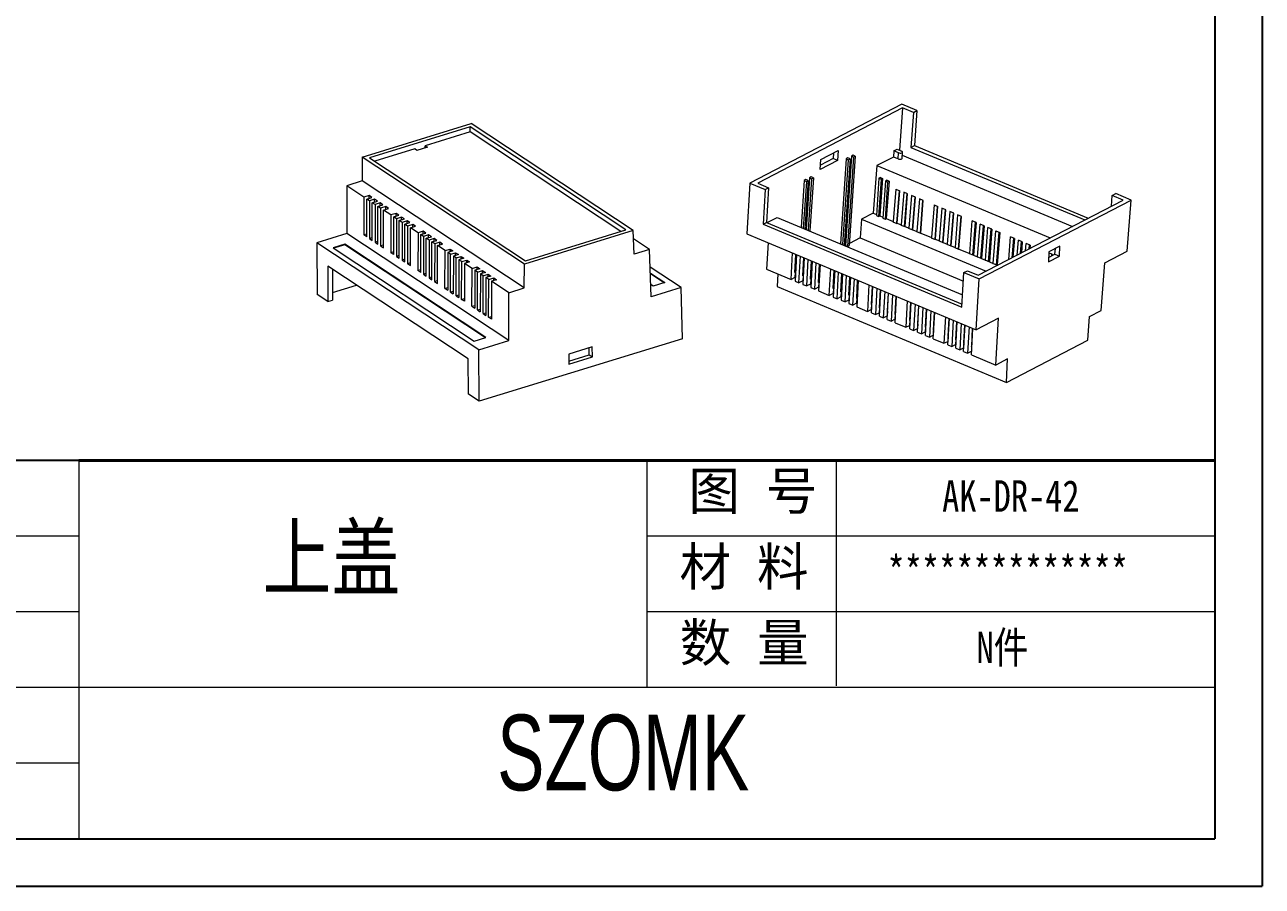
# Model space of a CAD drawing. Header units: inches. Extents: x 2723 to 3980, y 1126 to 1484.
# Drawn here: x 3004.3 to 3225.2, y 1128.8 to 1282.7 of the extents above; entities that cross this region are included whole.
import ezdxf

# ---------------------------------------------------------------- set-up
doc = ezdxf.new("R2010")
doc.units = ezdxf.units.IN
doc.header["$LTSCALE"] = 15
doc.layers.add('文字', color=81, linetype='Continuous')
doc.layers.add('粗实线', color=7, linetype='Continuous', lineweight=30)
doc.layers.add('细实线', color=3, linetype='Continuous', lineweight=9)
doc.styles.get("Standard").update_dxf_attribs({"font": 'txt', "bigfont": 'gbcbig.shx'})
doc.styles.add('宋体', font='', dxfattribs={"width": 0.8, "height": 3.5})
doc.styles.add('长仿宋', font='', dxfattribs={"width": 0.7, "height": 4})
doc.styles.get('宋体').set_extended_font_data('SimSun')
doc.styles.get('长仿宋').set_extended_font_data('SimSun')

msp = doc.modelspace()

# ---------------------------------------------------------------- linework, layer by layer
for p, q in [((3225.226, 1483.739), (3225.226, 1128.767)), ((3216.775, 1475.288), (3216.775, 1137.219)), ((3013.933, 1204.833), (2912.513, 1204.833)), ((2736.185, 1137.219), (3216.775, 1137.219)), ((2723.194, 1128.767), (3225.226, 1128.767))]:
    msp.add_line(p, q)
at = {"color": 7, "linetype": 'Continuous', "lineweight": 15}
for p, q in [((3160.86, 1268.465), (3133.753, 1254.377)), ((3163.59, 1267.324), (3160.86, 1268.465)), ((3161.017, 1267.815), (3135.156, 1254.375)), ((3161.017, 1267.815), (3160.464, 1260.252)), ((3162.967, 1267), (3161.017, 1267.815)), ((3162.967, 1267), (3162.511, 1260.761)), ((3162.967, 1267), (3163.59, 1267.324)), ((3163.59, 1267.324), (3163.134, 1261.085)), ((3064.568, 1259.033), (3084.01, 1265.005)), ((3083.81, 1264.41), (3065.87, 1258.9)), ((3111.632, 1246.029), (3083.81, 1264.41)), ((3083.824, 1263.515), (3083.81, 1264.41)), ((3112.934, 1245.896), (3084.01, 1265.005)), ((3083.824, 1263.515), (3075.793, 1261.048)), ((3110.717, 1245.748), (3083.824, 1263.515)), ((3073.916, 1260.471), (3066.8, 1258.285)), ((3074.329, 1260.198), (3073.916, 1260.471)), ((3076.207, 1260.775), (3074.329, 1260.198)), ((3075.793, 1261.048), (3076.207, 1260.775)), ((3075.8, 1260.65), (3075.793, 1261.048)), ((3146.417, 1258.598), (3149.532, 1260.217)), ((3148.702, 1259.786), (3148.634, 1258.767)), ((3149.532, 1260.217), (3149.414, 1258.441)), ((3152.183, 1259.365), (3151.871, 1259.204)), ((3152.573, 1259.202), (3152.183, 1259.365)), ((3159.46, 1260.146), (3159.386, 1259.036)), ((3159.46, 1260.146), (3160.021, 1260.438)), ((3160.279, 1259.804), (3159.46, 1260.146)), ((3160.021, 1260.438), (3160.84, 1260.096)), ((3160.205, 1258.694), (3160.279, 1259.804)), ((3160.935, 1258.81), (3161.008, 1259.92)), ((3160.97, 1259.338), (3191.34, 1246.643)), ((3162.511, 1260.761), (3163.134, 1261.085)), ((3162.511, 1260.761), (3193.544, 1247.788)), ((3163.134, 1261.085), (3194.167, 1248.112)), ((3064.568, 1259.033), (3064.555, 1254.754)), ((3093.493, 1239.924), (3064.568, 1259.033)), ((3065.87, 1258.9), (3093.693, 1240.519)), ((3146.298, 1256.822), (3146.417, 1258.598)), ((3149.414, 1258.441), (3146.298, 1256.822)), ((3148.634, 1258.767), (3146.349, 1257.579)), ((3149.414, 1258.441), (3148.634, 1258.767)), ((3150.937, 1258.718), (3149.928, 1243.544)), ((3151.327, 1258.555), (3150.318, 1243.381)), ((3151.638, 1258.717), (3150.611, 1243.259)), ((3151.871, 1259.204), (3150.809, 1243.217)), ((3151.248, 1258.88), (3150.937, 1258.718)), ((3150.937, 1258.718), (3151.327, 1258.555)), ((3152.261, 1259.041), (3151.199, 1243.054)), ((3151.638, 1258.717), (3151.248, 1258.88)), ((3151.327, 1258.555), (3151.638, 1258.717)), ((3152.573, 1259.202), (3151.51, 1243.216)), ((3151.871, 1259.204), (3152.261, 1259.041)), ((3152.261, 1259.041), (3152.573, 1259.202)), ((3156.432, 1257.501), (3155.762, 1249.006)), ((3159.386, 1259.036), (3156.432, 1257.501)), ((3156.432, 1257.501), (3187.357, 1244.573)), ((3160.205, 1258.694), (3159.386, 1259.036)), ((3143.77, 1254.993), (3143.459, 1254.832)), ((3144.16, 1254.83), (3143.77, 1254.993)), ((3144.394, 1255.317), (3143.782, 1246.113)), ((3144.784, 1255.154), (3144.172, 1245.95)), ((3144.705, 1255.479), (3144.394, 1255.317)), ((3144.394, 1255.317), (3144.784, 1255.154)), ((3145.095, 1255.316), (3144.464, 1245.828)), ((3145.095, 1255.316), (3144.705, 1255.479)), ((3144.784, 1255.154), (3145.095, 1255.316)), ((3156.782, 1255.236), (3156.339, 1248.575)), ((3157.172, 1255.073), (3156.729, 1248.412)), ((3157.071, 1255.386), (3156.782, 1255.236)), ((3156.782, 1255.236), (3157.172, 1255.073)), ((3157.461, 1255.223), (3156.932, 1248.517)), ((3157.071, 1255.386), (3157.461, 1255.223)), ((3157.172, 1255.073), (3157.461, 1255.223)), ((3158.24, 1254.897), (3157.952, 1254.747)), ((3158.24, 1254.897), (3158.63, 1254.734)), ((3061.781, 1253.902), (3061.776, 1245.35)), ((3064.555, 1254.754), (3061.781, 1253.902)), ((3064.866, 1251.863), (3061.781, 1253.902)), ((3093.48, 1235.645), (3064.555, 1254.754)), ((3133.753, 1254.377), (3133.21, 1245.306)), ((3133.753, 1254.377), (3136.483, 1253.236)), ((3135.156, 1254.375), (3137.106, 1253.56)), ((3136.483, 1253.236), (3136.112, 1247.041)), ((3136.483, 1253.236), (3137.106, 1253.56)), ((3137.106, 1253.56), (3136.735, 1247.365)), ((3143.459, 1254.832), (3142.904, 1246.48)), ((3143.849, 1254.668), (3143.294, 1246.317)), ((3143.459, 1254.832), (3143.849, 1254.668)), ((3144.16, 1254.83), (3143.586, 1246.195)), ((3143.849, 1254.668), (3144.16, 1254.83)), ((3157.952, 1254.747), (3157.509, 1248.086)), ((3158.342, 1254.584), (3157.899, 1247.923)), ((3157.952, 1254.747), (3158.342, 1254.584)), ((3158.63, 1254.734), (3158.102, 1248.028)), ((3158.342, 1254.584), (3158.63, 1254.734)), ((3159.808, 1253.319), (3159.349, 1247.507)), ((3159.808, 1253.319), (3160.51, 1253.025)), ((3160.386, 1253.077), (3159.924, 1247.212)), ((3160.051, 1247.213), (3160.51, 1253.025)), ((3161.211, 1252.732), (3160.753, 1246.92)), ((3161.913, 1252.438), (3161.211, 1252.732)), ((3064.866, 1251.863), (3064.863, 1245.112)), ((3065.763, 1252.139), (3064.866, 1251.863)), ((3065.358, 1244.785), (3065.362, 1251.536)), ((3065.362, 1251.536), (3066.259, 1251.811)), ((3065.858, 1251.208), (3065.362, 1251.536)), ((3066.259, 1251.811), (3065.763, 1252.139)), ((3065.771, 1251.662), (3065.763, 1252.139)), ((3065.858, 1251.208), (3065.854, 1244.457)), ((3066.755, 1251.484), (3065.858, 1251.208)), ((3066.35, 1244.129), (3066.354, 1250.881)), ((3066.354, 1250.881), (3067.251, 1251.156)), ((3066.849, 1250.553), (3066.354, 1250.881)), ((3067.251, 1251.156), (3066.755, 1251.484)), ((3066.763, 1251.006), (3066.755, 1251.484)), ((3066.849, 1250.553), (3066.846, 1243.802)), ((3067.746, 1250.829), (3066.849, 1250.553)), ((3067.345, 1250.226), (3068.242, 1250.501)), ((3068.242, 1250.501), (3067.746, 1250.829)), ((3067.754, 1250.351), (3067.746, 1250.829)), ((3161.79, 1252.49), (3161.328, 1246.625)), ((3161.455, 1246.626), (3161.913, 1252.438)), ((3162.615, 1252.145), (3162.157, 1246.333)), ((3163.317, 1251.852), (3162.615, 1252.145)), ((3163.194, 1251.903), (3162.731, 1246.038)), ((3162.859, 1246.04), (3163.317, 1251.852)), ((3164.019, 1251.558), (3163.561, 1245.746)), ((3164.721, 1251.265), (3164.019, 1251.558)), ((3164.598, 1251.316), (3164.135, 1245.452)), ((3164.262, 1245.453), (3164.721, 1251.265)), ((3166.632, 1250.466), (3166.173, 1244.654)), ((3166.632, 1250.466), (3167.333, 1250.173)), ((3174.54, 1237.912), (3200.4, 1251.352)), ((3174.696, 1237.262), (3201.803, 1251.35)), ((3198.312, 1250.267), (3198.451, 1252.167)), ((3198.451, 1252.167), (3199.074, 1252.491)), ((3200.4, 1251.352), (3198.451, 1252.167)), ((3201.803, 1251.35), (3199.074, 1252.491)), ((3201.136, 1242.214), (3201.803, 1251.35)), ((3067.342, 1243.474), (3067.345, 1250.226)), ((3067.841, 1249.898), (3067.345, 1250.226)), ((3067.841, 1249.898), (3067.838, 1243.147)), ((3068.738, 1250.173), (3067.841, 1249.898)), ((3068.333, 1242.819), (3068.337, 1249.57)), ((3068.337, 1249.57), (3069.234, 1249.846)), ((3069.687, 1248.679), (3068.337, 1249.57)), ((3069.234, 1249.846), (3068.738, 1250.173)), ((3068.746, 1249.696), (3068.738, 1250.173)), ((3069.687, 1248.679), (3069.683, 1241.927)), ((3070.584, 1248.954), (3069.687, 1248.679)), ((3070.179, 1241.6), (3070.183, 1248.351)), ((3070.183, 1248.351), (3071.08, 1248.627)), ((3070.679, 1248.023), (3070.183, 1248.351)), ((3071.08, 1248.627), (3070.584, 1248.954)), ((3070.592, 1248.477), (3070.584, 1248.954)), ((3071.576, 1248.299), (3070.679, 1248.023)), ((3072.071, 1247.971), (3071.576, 1248.299)), ((3071.583, 1247.822), (3071.576, 1248.299)), ((3136.843, 1247.32), (3138.649, 1248.259)), ((3138.649, 1248.259), (3171.729, 1234.431)), ((3155.762, 1249.006), (3153.692, 1247.93)), ((3155.762, 1249.006), (3156.352, 1248.76)), ((3156.339, 1248.575), (3156.729, 1248.412)), ((3156.729, 1248.412), (3156.932, 1248.517)), ((3156.932, 1248.517), (3157.521, 1248.271)), ((3167.21, 1250.224), (3166.748, 1244.36)), ((3166.875, 1244.361), (3167.333, 1250.173)), ((3168.035, 1249.879), (3167.577, 1244.067)), ((3168.737, 1249.586), (3168.035, 1249.879)), ((3168.614, 1249.637), (3168.151, 1243.773)), ((3168.279, 1243.774), (3168.737, 1249.586)), ((3169.439, 1249.292), (3168.981, 1243.481)), ((3170.141, 1248.999), (3169.439, 1249.292)), ((3170.018, 1249.051), (3169.555, 1243.186)), ((3169.683, 1243.187), (3170.141, 1248.999)), ((3170.843, 1248.706), (3170.384, 1242.894)), ((3171.545, 1248.412), (3170.843, 1248.706)), ((3171.421, 1248.464), (3170.959, 1242.599)), ((3171.086, 1242.6), (3171.545, 1248.412)), ((3070.679, 1248.023), (3070.675, 1241.272)), ((3071.171, 1240.945), (3071.174, 1247.696)), ((3071.174, 1247.696), (3072.071, 1247.971)), ((3071.67, 1247.368), (3071.174, 1247.696)), ((3071.67, 1247.368), (3071.667, 1240.617)), ((3072.567, 1247.644), (3071.67, 1247.368)), ((3072.163, 1240.289), (3072.166, 1247.041)), ((3072.166, 1247.041), (3073.063, 1247.316)), ((3072.662, 1246.713), (3072.166, 1247.041)), ((3073.063, 1247.316), (3072.567, 1247.644)), ((3072.575, 1247.166), (3072.567, 1247.644)), ((3072.662, 1246.713), (3072.658, 1239.962)), ((3073.559, 1246.989), (3072.662, 1246.713)), ((3073.154, 1239.634), (3073.158, 1246.386)), ((3073.158, 1246.386), (3074.055, 1246.661)), ((3074.508, 1245.494), (3073.158, 1246.386)), ((3074.055, 1246.661), (3073.559, 1246.989)), ((3073.567, 1246.511), (3073.559, 1246.989)), ((3093.693, 1240.519), (3111.632, 1246.029)), ((3136.112, 1247.041), (3136.735, 1247.365)), ((3136.112, 1247.041), (3171.596, 1232.208)), ((3136.735, 1247.365), (3171.63, 1232.778)), ((3153.692, 1247.93), (3153.421, 1244.574)), ((3153.692, 1247.93), (3175.93, 1238.634)), ((3157.509, 1248.086), (3157.899, 1247.923)), ((3157.899, 1247.923), (3158.102, 1248.028)), ((3158.102, 1248.028), (3159.349, 1247.507)), ((3159.349, 1247.507), (3159.291, 1247.477)), ((3159.291, 1247.477), (3159.993, 1247.183)), ((3159.993, 1247.183), (3160.051, 1247.213)), ((3160.051, 1247.213), (3160.753, 1246.92)), ((3160.753, 1246.92), (3160.695, 1246.89)), ((3160.695, 1246.89), (3161.397, 1246.596)), ((3161.397, 1246.596), (3161.455, 1246.626)), ((3161.455, 1246.626), (3162.157, 1246.333)), ((3162.157, 1246.333), (3162.099, 1246.303)), ((3162.099, 1246.303), (3162.801, 1246.009)), ((3162.801, 1246.009), (3162.859, 1246.04)), ((3162.859, 1246.04), (3163.561, 1245.746)), ((3172.997, 1241.802), (3173.455, 1247.613)), ((3174.157, 1247.32), (3173.455, 1247.613)), ((3173.572, 1241.507), (3174.034, 1247.372)), ((3174.157, 1247.32), (3173.699, 1241.508)), ((3174.401, 1241.215), (3174.859, 1247.027)), ((3175.561, 1246.733), (3174.859, 1247.027)), ((3174.975, 1240.92), (3175.438, 1246.785)), ((3175.561, 1246.733), (3175.103, 1240.921)), ((3175.805, 1240.628), (3176.263, 1246.44)), ((3176.965, 1246.146), (3176.263, 1246.44)), ((3176.379, 1240.333), (3176.842, 1246.198)), ((3176.965, 1246.146), (3176.506, 1240.335)), ((3061.776, 1245.35), (3056.436, 1243.71)), ((3090.701, 1226.241), (3061.776, 1245.35)), ((3065.359, 1245.265), (3064.863, 1245.112)), ((3065.358, 1244.785), (3064.863, 1245.112)), ((3066.35, 1244.609), (3065.854, 1244.457)), ((3065.854, 1244.457), (3066.35, 1244.129)), ((3067.342, 1243.954), (3066.846, 1243.802)), ((3066.846, 1243.802), (3067.342, 1243.474)), ((3074.508, 1245.494), (3074.504, 1238.743)), ((3075.405, 1245.769), (3074.508, 1245.494)), ((3075, 1238.415), (3075.003, 1245.166)), ((3075.003, 1245.166), (3075.9, 1245.442)), ((3075.499, 1244.839), (3075.003, 1245.166)), ((3075.9, 1245.442), (3075.405, 1245.769)), ((3075.413, 1245.292), (3075.405, 1245.769)), ((3075.499, 1244.839), (3075.496, 1238.087)), ((3076.396, 1245.114), (3075.499, 1244.839)), ((3075.992, 1237.76), (3075.995, 1244.511)), ((3075.995, 1244.511), (3076.892, 1244.787)), ((3076.491, 1244.183), (3075.995, 1244.511)), ((3076.892, 1244.787), (3076.396, 1245.114)), ((3076.404, 1244.637), (3076.396, 1245.114)), ((3076.491, 1244.183), (3076.487, 1237.432)), ((3077.388, 1244.459), (3076.491, 1244.183)), ((3076.983, 1237.105), (3076.987, 1243.856)), ((3076.987, 1243.856), (3077.884, 1244.131)), ((3077.483, 1243.528), (3076.987, 1243.856)), ((3077.884, 1244.131), (3077.388, 1244.459)), ((3077.396, 1243.982), (3077.388, 1244.459)), ((3078.38, 1243.804), (3077.483, 1243.528)), ((3078.876, 1243.476), (3078.38, 1243.804)), ((3078.388, 1243.326), (3078.38, 1243.804)), ((3112.934, 1245.896), (3093.493, 1239.924)), ((3113.088, 1241.668), (3112.934, 1245.896)), ((3115.863, 1242.521), (3112.988, 1244.42)), ((3133.21, 1245.306), (3174.154, 1228.191)), ((3153.421, 1244.574), (3151.535, 1243.594)), ((3153.421, 1244.574), (3171.875, 1236.86)), ((3163.561, 1245.746), (3163.502, 1245.716)), ((3163.502, 1245.716), (3164.204, 1245.423)), ((3164.204, 1245.423), (3164.262, 1245.453)), ((3164.262, 1245.453), (3166.173, 1244.654)), ((3166.173, 1244.654), (3166.115, 1244.624)), ((3166.115, 1244.624), (3166.817, 1244.331)), ((3166.817, 1244.331), (3166.875, 1244.361)), ((3166.875, 1244.361), (3167.577, 1244.067)), ((3167.577, 1244.067), (3167.519, 1244.037)), ((3167.519, 1244.037), (3168.221, 1243.744)), ((3177.208, 1240.041), (3177.667, 1245.853)), ((3177.667, 1245.853), (3178.369, 1245.56)), ((3177.783, 1239.747), (3178.245, 1245.611)), ((3178.369, 1245.56), (3177.91, 1239.748)), ((3179.961, 1240.73), (3180.279, 1244.761)), ((3180.981, 1244.468), (3180.279, 1244.761)), ((3180.585, 1241.053), (3180.858, 1244.519)), ((3180.981, 1244.468), (3180.717, 1241.122)), ((3181.473, 1241.515), (3181.683, 1244.174)), ((3182.385, 1243.881), (3181.683, 1244.174)), ((3182.097, 1241.839), (3182.262, 1243.932)), ((3182.385, 1243.881), (3182.229, 1241.908)), ((3056.436, 1243.71), (3056.505, 1234.506)), ((3085.361, 1224.601), (3056.436, 1243.71)), ((3061.425, 1243.442), (3059.338, 1242.802)), ((3059.338, 1242.802), (3084.544, 1226.15)), ((3061.426, 1243.353), (3059.431, 1242.74)), ((3086.63, 1226.79), (3061.425, 1243.442)), ((3061.426, 1243.353), (3061.425, 1243.442)), ((3086.539, 1226.762), (3061.426, 1243.353)), ((3068.334, 1243.299), (3067.838, 1243.147)), ((3067.838, 1243.147), (3068.333, 1242.819)), ((3070.179, 1242.08), (3069.683, 1241.927)), ((3070.179, 1241.6), (3069.683, 1241.927)), ((3077.483, 1243.528), (3077.479, 1236.777)), ((3077.975, 1236.449), (3077.979, 1243.201)), ((3077.979, 1243.201), (3078.876, 1243.476)), ((3079.328, 1242.309), (3077.979, 1243.201)), ((3079.325, 1235.558), (3079.328, 1242.309)), ((3079.328, 1242.309), (3080.225, 1242.585)), ((3079.824, 1241.981), (3079.821, 1235.23)), ((3080.721, 1242.257), (3079.824, 1241.981)), ((3080.32, 1241.654), (3079.824, 1241.981)), ((3080.225, 1242.585), (3080.721, 1242.257)), ((3080.233, 1242.107), (3080.225, 1242.585)), ((3080.317, 1234.903), (3080.32, 1241.654)), ((3080.32, 1241.654), (3081.217, 1241.929)), ((3081.713, 1241.602), (3080.816, 1241.326)), ((3081.217, 1241.929), (3081.713, 1241.602)), ((3081.225, 1241.452), (3081.217, 1241.929)), ((3115.863, 1242.521), (3113.088, 1241.668)), ((3116.15, 1234.059), (3115.863, 1242.521)), ((3137.001, 1243.721), (3136.747, 1238.998)), ((3141.114, 1237.172), (3141.369, 1241.896)), ((3141.785, 1238.378), (3141.961, 1241.648)), ((3142.071, 1241.602), (3141.816, 1236.879)), ((3150.809, 1243.217), (3150.765, 1243.194)), ((3150.809, 1243.217), (3151.199, 1243.054)), ((3151.199, 1243.054), (3151.51, 1243.216)), ((3168.221, 1243.744), (3168.279, 1243.774)), ((3168.279, 1243.774), (3168.981, 1243.481)), ((3168.981, 1243.481), (3168.923, 1243.45)), ((3168.923, 1243.45), (3169.624, 1243.157)), ((3169.624, 1243.157), (3169.683, 1243.187)), ((3169.683, 1243.187), (3170.384, 1242.894)), ((3170.384, 1242.894), (3170.326, 1242.864)), ((3170.326, 1242.864), (3171.028, 1242.57)), ((3171.028, 1242.57), (3171.086, 1242.6)), ((3171.086, 1242.6), (3172.997, 1241.802)), ((3172.939, 1241.771), (3172.997, 1241.802)), ((3173.641, 1241.478), (3172.939, 1241.771)), ((3182.985, 1242.301), (3183.087, 1243.587)), ((3183.789, 1243.294), (3183.087, 1243.587)), ((3183.609, 1242.625), (3183.665, 1243.345)), ((3183.789, 1243.294), (3183.741, 1242.694)), ((3187.156, 1242.108), (3187.038, 1240.332)), ((3187.089, 1241.09), (3188.221, 1241.678)), ((3187.805, 1241.615), (3187.142, 1241.892)), ((3189.119, 1243.129), (3187.156, 1242.108)), ((3187.66, 1241.386), (3187.682, 1241.666)), ((3187.805, 1241.615), (3187.792, 1241.455)), ((3188.221, 1241.678), (3188.289, 1242.697)), ((3188.221, 1241.678), (3189.001, 1241.352)), ((3189.001, 1241.352), (3189.119, 1243.129)), ((3197.148, 1240.141), (3201.136, 1242.214)), ((3083.454, 1222.956), (3058.386, 1239.517)), ((3058.386, 1239.517), (3058.434, 1233.232)), ((3071.171, 1241.425), (3070.675, 1241.272)), ((3070.675, 1241.272), (3071.171, 1240.945)), ((3072.163, 1240.769), (3071.667, 1240.617)), ((3071.667, 1240.617), (3072.163, 1240.289)), ((3073.154, 1240.114), (3072.658, 1239.962)), ((3072.658, 1239.962), (3073.154, 1239.634)), ((3080.816, 1241.326), (3080.812, 1234.575)), ((3081.312, 1240.999), (3080.816, 1241.326)), ((3081.308, 1234.247), (3081.312, 1240.999)), ((3081.312, 1240.999), (3082.209, 1241.274)), ((3081.808, 1240.671), (3081.804, 1233.92)), ((3082.705, 1240.947), (3081.808, 1240.671)), ((3082.304, 1240.343), (3081.808, 1240.671)), ((3082.209, 1241.274), (3082.705, 1240.947)), ((3082.217, 1240.797), (3082.209, 1241.274)), ((3082.3, 1233.592), (3082.304, 1240.343)), ((3082.304, 1240.343), (3083.201, 1240.619)), ((3082.799, 1240.016), (3082.796, 1233.265)), ((3083.696, 1240.291), (3082.799, 1240.016)), ((3084.149, 1239.124), (3082.799, 1240.016)), ((3083.201, 1240.619), (3083.696, 1240.291)), ((3083.208, 1240.142), (3083.201, 1240.619)), ((3084.149, 1239.124), (3085.046, 1239.4)), ((3085.046, 1239.4), (3085.542, 1239.072)), ((3085.054, 1238.922), (3085.046, 1239.4)), ((3093.48, 1235.645), (3093.493, 1239.924)), ((3141.887, 1240.277), (3141.997, 1240.231)), ((3142.518, 1236.585), (3142.772, 1241.309)), ((3143.189, 1237.792), (3143.365, 1241.061)), ((3143.474, 1241.015), (3143.22, 1236.292)), ((3143.291, 1239.69), (3143.4, 1239.644)), ((3143.444, 1241.028), (3143.353, 1239.664)), ((3143.922, 1235.999), (3144.176, 1240.722)), ((3144.592, 1237.205), (3144.769, 1240.474)), ((3144.878, 1240.429), (3144.624, 1235.705)), ((3144.862, 1240.126), (3144.747, 1240.066)), ((3145.325, 1235.412), (3145.58, 1240.135)), ((3145.996, 1236.618), (3146.172, 1239.888)), ((3146.282, 1239.842), (3146.027, 1235.118)), ((3173.699, 1241.508), (3173.641, 1241.478)), ((3173.699, 1241.508), (3174.401, 1241.215)), ((3174.343, 1241.185), (3174.401, 1241.215)), ((3175.045, 1240.891), (3174.343, 1241.185)), ((3175.103, 1240.921), (3175.045, 1240.891)), ((3175.103, 1240.921), (3175.805, 1240.628)), ((3175.746, 1240.598), (3175.805, 1240.628)), ((3176.448, 1240.304), (3175.746, 1240.598)), ((3176.506, 1240.335), (3176.448, 1240.304)), ((3176.506, 1240.335), (3177.208, 1240.041)), ((3177.15, 1240.011), (3177.208, 1240.041)), ((3177.852, 1239.718), (3177.15, 1240.011)), ((3177.91, 1239.748), (3177.852, 1239.718)), ((3177.91, 1239.748), (3178, 1239.71)), ((3187.038, 1240.332), (3189.001, 1241.352)), ((3196.478, 1231.647), (3197.148, 1240.141)), ((3059.227, 1238.962), (3059.268, 1233.488)), ((3075, 1238.895), (3074.504, 1238.743)), ((3075, 1238.415), (3074.504, 1238.743)), ((3075.992, 1238.24), (3075.496, 1238.087)), ((3075.496, 1238.087), (3075.992, 1237.76)), ((3076.984, 1237.585), (3076.487, 1237.432)), ((3076.487, 1237.432), (3076.983, 1237.105)), ((3084.146, 1232.373), (3084.149, 1239.124)), ((3084.645, 1238.797), (3084.641, 1232.045)), ((3085.542, 1239.072), (3084.645, 1238.797)), ((3085.141, 1238.469), (3084.645, 1238.797)), ((3085.137, 1231.718), (3085.141, 1238.469)), ((3085.141, 1238.469), (3086.038, 1238.745)), ((3085.637, 1238.141), (3085.633, 1231.39)), ((3086.534, 1238.417), (3085.637, 1238.141)), ((3086.133, 1237.814), (3085.637, 1238.141)), ((3086.038, 1238.745), (3086.534, 1238.417)), ((3086.046, 1238.267), (3086.038, 1238.745)), ((3086.129, 1231.063), (3086.133, 1237.814)), ((3086.133, 1237.814), (3087.03, 1238.089)), ((3086.628, 1237.486), (3086.625, 1230.735)), ((3087.525, 1237.762), (3086.628, 1237.486)), ((3087.124, 1237.159), (3086.628, 1237.486)), ((3087.03, 1238.089), (3087.525, 1237.762)), ((3087.038, 1237.612), (3087.03, 1238.089)), ((3087.124, 1237.159), (3088.021, 1237.434)), ((3088.021, 1237.434), (3088.517, 1237.107)), ((3088.029, 1236.957), (3088.021, 1237.434)), ((3121.491, 1235.699), (3115.971, 1239.346)), ((3116.006, 1238.313), (3118.588, 1236.607)), ((3116.009, 1238.223), (3118.497, 1236.579)), ((3136.747, 1238.998), (3141.114, 1237.172)), ((3138.72, 1238.173), (3138.601, 1235.888)), ((3141.784, 1237.52), (3141.114, 1237.172)), ((3141.843, 1238.409), (3141.784, 1237.52)), ((3141.849, 1237.493), (3141.784, 1237.52)), ((3141.843, 1238.409), (3141.785, 1238.378)), ((3141.897, 1238.386), (3141.843, 1238.409)), ((3143.247, 1237.822), (3143.188, 1236.934)), ((3143.247, 1237.822), (3143.189, 1237.792)), ((3143.301, 1237.799), (3143.247, 1237.822)), ((3144.651, 1237.235), (3144.592, 1237.205)), ((3144.651, 1237.235), (3144.592, 1236.347)), ((3144.705, 1237.212), (3144.651, 1237.235)), ((3144.695, 1239.103), (3144.804, 1239.058)), ((3146.099, 1238.517), (3146.208, 1238.471)), ((3147.938, 1234.32), (3148.193, 1239.043)), ((3148.609, 1235.526), (3148.785, 1238.795)), ((3148.894, 1238.75), (3148.64, 1234.026)), ((3148.711, 1237.424), (3148.821, 1237.379)), ((3149.342, 1233.733), (3149.596, 1238.456)), ((3150.013, 1234.939), (3150.189, 1238.209)), ((3150.298, 1238.163), (3150.044, 1233.439)), ((3150.746, 1233.146), (3151, 1237.87)), ((3151.416, 1234.352), (3151.593, 1237.622)), ((3151.702, 1237.576), (3151.447, 1232.853)), ((3152.149, 1232.559), (3152.404, 1237.283)), ((3171.596, 1232.208), (3171.967, 1238.403)), ((3171.967, 1238.403), (3172.59, 1238.727)), ((3171.967, 1238.403), (3174.696, 1237.262)), ((3172.59, 1238.727), (3174.54, 1237.912)), ((3174.154, 1228.191), (3174.696, 1237.262)), ((3059.258, 1234.818), (3063.519, 1236.127)), ((3077.975, 1236.929), (3077.479, 1236.777)), ((3077.479, 1236.777), (3077.975, 1236.449)), ((3079.325, 1235.558), (3079.821, 1235.71)), ((3079.325, 1235.558), (3079.821, 1235.23)), ((3080.317, 1234.903), (3080.813, 1235.055)), ((3087.121, 1230.407), (3087.124, 1237.159)), ((3087.62, 1236.831), (3087.617, 1230.08)), ((3088.517, 1237.107), (3087.62, 1236.831)), ((3090.705, 1234.793), (3087.62, 1236.831)), ((3090.705, 1234.793), (3093.48, 1235.645)), ((3116.502, 1235.966), (3116.076, 1236.248)), ((3121.491, 1235.699), (3116.15, 1234.059)), ((3118.588, 1236.607), (3116.502, 1235.966)), ((3121.727, 1226.546), (3121.491, 1235.699)), ((3138.601, 1235.888), (3179.544, 1218.773)), ((3141.816, 1236.879), (3142.518, 1236.585)), ((3143.188, 1236.934), (3142.518, 1236.585)), ((3143.253, 1236.906), (3143.188, 1236.934)), ((3143.22, 1236.292), (3143.922, 1235.999)), ((3144.592, 1236.347), (3143.922, 1235.999)), ((3144.657, 1236.32), (3144.592, 1236.347)), ((3144.624, 1235.705), (3145.325, 1235.412)), ((3145.995, 1235.76), (3145.325, 1235.412)), ((3146.054, 1236.648), (3145.995, 1235.76)), ((3146.06, 1235.733), (3145.995, 1235.76)), ((3146.054, 1236.648), (3145.996, 1236.618)), ((3146.027, 1235.118), (3147.938, 1234.32)), ((3146.109, 1236.625), (3146.054, 1236.648)), ((3148.667, 1235.556), (3148.608, 1234.668)), ((3148.667, 1235.556), (3148.609, 1235.526)), ((3148.721, 1235.533), (3148.667, 1235.556)), ((3150.071, 1234.969), (3150.012, 1234.081)), ((3150.071, 1234.969), (3150.013, 1234.939)), ((3150.125, 1234.947), (3150.071, 1234.969)), ((3150.115, 1236.838), (3150.224, 1236.792)), ((3151.519, 1236.251), (3151.628, 1236.205)), ((3152.82, 1233.765), (3152.996, 1237.035)), ((3153.106, 1236.989), (3152.851, 1232.266)), ((3152.922, 1235.664), (3153.032, 1235.618)), ((3155.016, 1236.191), (3154.762, 1231.467)), ((3155.609, 1235.943), (3155.433, 1232.673)), ((3155.464, 1231.174), (3155.718, 1235.897)), ((3156.42, 1235.604), (3156.166, 1230.88)), ((3157.013, 1235.356), (3156.836, 1232.086)), ((3156.868, 1230.587), (3157.122, 1235.31)), ((3157.824, 1235.017), (3157.569, 1230.293)), ((3058.434, 1233.232), (3056.505, 1234.506)), ((3058.434, 1233.232), (3059.268, 1233.488)), ((3080.317, 1234.903), (3080.812, 1234.575)), ((3081.308, 1234.247), (3081.804, 1234.4)), ((3081.308, 1234.247), (3081.804, 1233.92)), ((3082.3, 1233.592), (3082.796, 1233.745)), ((3082.796, 1233.265), (3082.3, 1233.592)), ((3090.701, 1226.241), (3090.705, 1234.793)), ((3148.608, 1234.668), (3147.938, 1234.32)), ((3148.673, 1234.641), (3148.608, 1234.668)), ((3148.64, 1234.026), (3149.342, 1233.733)), ((3150.012, 1234.081), (3149.342, 1233.733)), ((3150.077, 1234.054), (3150.012, 1234.081)), ((3150.044, 1233.439), (3150.746, 1233.146)), ((3151.415, 1233.494), (3150.746, 1233.146)), ((3151.474, 1234.382), (3151.415, 1233.494)), ((3151.481, 1233.467), (3151.415, 1233.494)), ((3151.474, 1234.382), (3151.416, 1234.352)), ((3151.447, 1232.853), (3152.149, 1232.559)), ((3151.529, 1234.36), (3151.474, 1234.382)), ((3152.819, 1232.907), (3152.149, 1232.559)), ((3152.878, 1233.796), (3152.819, 1232.907)), ((3152.884, 1232.88), (3152.819, 1232.907)), ((3152.878, 1233.796), (3152.82, 1233.765)), ((3152.932, 1233.773), (3152.878, 1233.796)), ((3155.535, 1234.572), (3155.644, 1234.526)), ((3156.939, 1233.985), (3157.048, 1233.939)), ((3158.416, 1234.769), (3158.24, 1231.5)), ((3158.271, 1230), (3158.526, 1234.724)), ((3158.343, 1233.398), (3158.452, 1233.353)), ((3159.228, 1234.43), (3158.973, 1229.707)), ((3159.82, 1234.183), (3159.644, 1230.913)), ((3159.675, 1229.413), (3159.93, 1234.137)), ((3159.746, 1232.811), (3159.856, 1232.766)), ((3161.84, 1233.338), (3161.586, 1228.615)), ((3162.433, 1233.09), (3162.257, 1229.821)), ((3162.288, 1228.321), (3162.542, 1233.045)), ((3163.244, 1232.751), (3162.989, 1228.028)), ((3084.146, 1232.373), (3084.642, 1232.525)), ((3084.146, 1232.373), (3084.641, 1232.045)), ((3085.137, 1231.718), (3085.633, 1231.87)), ((3085.137, 1231.718), (3085.633, 1231.39)), ((3086.129, 1231.063), (3086.625, 1231.215)), ((3086.129, 1231.063), (3086.625, 1230.735)), ((3087.121, 1230.407), (3087.617, 1230.56)), ((3152.851, 1232.266), (3154.762, 1231.467)), ((3154.762, 1231.467), (3155.432, 1231.815)), ((3155.491, 1232.703), (3155.432, 1231.815)), ((3155.432, 1231.815), (3155.497, 1231.788)), ((3155.433, 1232.673), (3155.491, 1232.703)), ((3155.464, 1231.174), (3156.166, 1230.88)), ((3155.491, 1232.703), (3155.545, 1232.681)), ((3156.166, 1230.88), (3156.836, 1231.228)), ((3156.836, 1232.086), (3156.895, 1232.117)), ((3156.895, 1232.117), (3156.836, 1231.228)), ((3156.836, 1231.228), (3156.901, 1231.201)), ((3156.868, 1230.587), (3157.569, 1230.293)), ((3156.895, 1232.117), (3156.949, 1232.094)), ((3157.569, 1230.293), (3158.239, 1230.642)), ((3158.298, 1231.53), (3158.239, 1230.642)), ((3158.239, 1230.642), (3158.304, 1230.614)), ((3158.24, 1231.5), (3158.298, 1231.53)), ((3158.298, 1231.53), (3158.353, 1231.507)), ((3159.702, 1230.943), (3159.643, 1230.055)), ((3159.644, 1230.913), (3159.702, 1230.943)), ((3159.702, 1230.943), (3159.756, 1230.92)), ((3162.359, 1231.719), (3162.468, 1231.674)), ((3163.837, 1232.504), (3163.66, 1229.234)), ((3163.691, 1227.734), (3163.946, 1232.458)), ((3163.763, 1231.133), (3163.872, 1231.087)), ((3164.648, 1232.164), (3164.393, 1227.441)), ((3165.24, 1231.917), (3165.064, 1228.647)), ((3165.095, 1227.148), (3165.35, 1231.871)), ((3165.166, 1230.546), (3165.276, 1230.5)), ((3166.052, 1231.578), (3165.797, 1226.854)), ((3166.644, 1231.33), (3166.468, 1228.06)), ((3166.499, 1226.561), (3166.754, 1231.284)), ((3194.063, 1226.319), (3194.406, 1230.57)), ((3194.406, 1230.57), (3196.478, 1231.647)), ((3087.617, 1230.08), (3087.121, 1230.407)), ((3158.271, 1230), (3158.973, 1229.707)), ((3158.973, 1229.707), (3159.643, 1230.055)), ((3159.643, 1230.055), (3159.708, 1230.028)), ((3159.675, 1229.413), (3161.586, 1228.615)), ((3161.586, 1228.615), (3162.256, 1228.963)), ((3162.315, 1229.851), (3162.256, 1228.963)), ((3162.256, 1228.963), (3162.321, 1228.935)), ((3162.257, 1229.821), (3162.315, 1229.851)), ((3162.315, 1229.851), (3162.369, 1229.828)), ((3162.989, 1228.028), (3163.659, 1228.376)), ((3163.718, 1229.264), (3163.659, 1228.376)), ((3163.659, 1228.376), (3163.724, 1228.349)), ((3163.66, 1229.234), (3163.718, 1229.264)), ((3163.718, 1229.264), (3163.773, 1229.241)), ((3165.122, 1228.677), (3165.063, 1227.789)), ((3165.064, 1228.647), (3165.122, 1228.677)), ((3165.122, 1228.677), (3165.176, 1228.655)), ((3166.57, 1229.959), (3166.68, 1229.913)), ((3168.664, 1230.485), (3168.41, 1225.762)), ((3169.257, 1230.238), (3169.08, 1226.968)), ((3169.111, 1225.469), (3169.366, 1230.192)), ((3169.183, 1228.867), (3169.292, 1228.821)), ((3170.068, 1229.899), (3169.813, 1225.175)), ((3170.66, 1229.651), (3170.484, 1226.381)), ((3170.515, 1224.882), (3170.77, 1229.605)), ((3171.472, 1229.312), (3171.217, 1224.588)), ((3172.064, 1229.064), (3171.888, 1225.795)), ((3171.919, 1224.295), (3172.174, 1229.018)), ((3172.876, 1228.725), (3172.621, 1224.002)), ((3173.468, 1228.477), (3173.292, 1225.208)), ((3173.323, 1223.708), (3173.577, 1228.432)), ((3178.142, 1230.263), (3174.154, 1228.191)), ((3177.69, 1221.883), (3178.142, 1230.263)), ((3084.544, 1226.15), (3086.63, 1226.79)), ((3085.361, 1224.601), (3090.701, 1226.241)), ((3121.727, 1226.546), (3085.43, 1215.397)), ((3162.288, 1228.321), (3162.989, 1228.028)), ((3163.691, 1227.734), (3164.393, 1227.441)), ((3164.393, 1227.441), (3165.063, 1227.789)), ((3165.063, 1227.789), (3165.128, 1227.762)), ((3165.095, 1227.148), (3165.797, 1226.854)), ((3165.797, 1226.854), (3166.467, 1227.202)), ((3166.526, 1228.09), (3166.467, 1227.202)), ((3166.467, 1227.202), (3166.532, 1227.175)), ((3166.468, 1228.06), (3166.526, 1228.09)), ((3166.499, 1226.561), (3168.41, 1225.762)), ((3166.526, 1228.09), (3166.58, 1228.068)), ((3169.139, 1226.998), (3169.079, 1226.11)), ((3169.08, 1226.968), (3169.139, 1226.998)), ((3169.139, 1226.998), (3169.193, 1226.976)), ((3170.542, 1226.412), (3170.483, 1225.523)), ((3170.484, 1226.381), (3170.542, 1226.412)), ((3170.542, 1226.412), (3170.596, 1226.389)), ((3170.587, 1228.28), (3170.696, 1228.234)), ((3171.99, 1227.693), (3172.1, 1227.647)), ((3173.394, 1227.106), (3173.504, 1227.061)), ((3179.544, 1218.773), (3194.063, 1226.319)), ((3085.43, 1215.397), (3085.361, 1224.601)), ((3105.606, 1225.105), (3101.434, 1223.823)), ((3105.085, 1223.678), (3105.064, 1224.938)), ((3105.636, 1223.314), (3105.606, 1225.105)), ((3168.41, 1225.762), (3169.079, 1226.11)), ((3169.079, 1226.11), (3169.145, 1226.083)), ((3169.111, 1225.469), (3169.813, 1225.175)), ((3169.813, 1225.175), (3170.483, 1225.523)), ((3170.483, 1225.523), (3170.548, 1225.496)), ((3170.515, 1224.882), (3171.217, 1224.588)), ((3171.217, 1224.588), (3171.887, 1224.937)), ((3171.946, 1225.825), (3171.887, 1224.937)), ((3171.887, 1224.937), (3171.952, 1224.909)), ((3171.888, 1225.795), (3171.946, 1225.825)), ((3171.919, 1224.295), (3172.621, 1224.002)), ((3171.946, 1225.825), (3172, 1225.802)), ((3172.621, 1224.002), (3173.291, 1224.35)), ((3173.35, 1225.238), (3173.291, 1224.35)), ((3173.291, 1224.35), (3173.356, 1224.323)), ((3173.292, 1225.208), (3173.35, 1225.238)), ((3173.35, 1225.238), (3173.404, 1225.215)), ((3083.502, 1216.671), (3083.454, 1222.956)), ((3101.434, 1223.823), (3101.464, 1222.032)), ((3101.455, 1222.563), (3105.085, 1223.678)), ((3101.464, 1222.032), (3105.636, 1223.314)), ((3105.085, 1223.678), (3105.636, 1223.314)), ((3173.323, 1223.708), (3177.69, 1221.883)), ((3179.762, 1222.959), (3177.69, 1221.883)), ((3179.544, 1218.773), (3179.762, 1222.959)), ((3085.43, 1215.397), (3083.502, 1216.671))]:
    msp.add_line(p, q, dxfattribs=at)
at = {"color": 7, "linetype": 'Continuous', "lineweight": 15, "flags": 128}
for points in [[(3160.279, 1259.804), (3160.416, 1259.763), (3160.57, 1259.744), (3160.723, 1259.75), (3160.856, 1259.78), (3160.954, 1259.831), (3161.004, 1259.896), (3161, 1259.967), (3160.943, 1260.037), (3160.84, 1260.096)], [(3160.205, 1258.694), (3160.342, 1258.652), (3160.496, 1258.634), (3160.649, 1258.64), (3160.783, 1258.67), (3160.88, 1258.72), (3160.93, 1258.785), (3160.935, 1258.81)], [(3136.749, 1247.36), (3136.747, 1247.363), (3136.736, 1247.383)]]:
    msp.add_lwpolyline(points, dxfattribs=at)
at = {"layer": '粗实线', "color": 7, "lineweight": 40}
msp.add_line((3216.775, 1204.833), (3013.933, 1204.833), dxfattribs=at)
at = {"layer": '细实线', "color": 7}
for p, q in [((3013.933, 1204.833), (3013.933, 1137.219)), ((3115.354, 1204.833), (3115.354, 1164.264)), ((3149.161, 1204.833), (3149.161, 1164.549)), ((3013.933, 1191.31), (2912.513, 1191.31)), ((3216.775, 1191.31), (3115.354, 1191.31)), ((3013.933, 1177.787), (2912.513, 1177.787)), ((3216.775, 1177.787), (3115.354, 1177.787)), ((3216.775, 1164.264), (2912.513, 1164.264)), ((3013.933, 1150.742), (2912.513, 1150.742))]:
    msp.add_line(p, q, dxfattribs=at)

# ---------------------------------------------------------------- texts
at = {"layer": '文字', "color": 0, "attachment_point": 1, "style": '宋体'}
for s, insert, char_height, width in [('{\\H1.111x;AK-DR-42}', (3168.081, 1201.3), 5.07103, 58.62683), ('上盖', (3046.759, 1193.158), 11.269, 144.0696), ('{\\H1.111x;**************}', (3158.327, 1187.777), 5.07103, 58.62683), ('{\\H1.111x;N件}', (3174.215, 1174.255), 5.07103, 58.62683)]:
    msp.add_mtext(s, dxfattribs=dict(at, insert=insert, char_height=char_height, width=width))
at = {"layer": '粗实线', "insert": (3088.638, 1159.422), "char_height": 13.52275, "width": 151.64429, "attachment_point": 1, "style": '长仿宋'}
msp.add_mtext('{\\fSTXinwei|b0|i0|c134|p2;SZOMK}', dxfattribs=at)
at = {"layer": '细实线', "color": 7, "char_height": 6.76138, "attachment_point": 1}
for s, insert, width in [('{\\fSimSun|b0|i0|c134|p54;图 号}', (3122.789, 1202.78), 33.80688), ('{\\fSimSun|b0|i0|c134|p54;材 料   }', (3121.186, 1189.257), 33.80688), ('{\\fSimSun|b0|i0|c134|p54;数 量}', (3121.219, 1175.668), 30.54875)]:
    msp.add_mtext(s, dxfattribs=dict(at, insert=insert, width=width))

doc.saveas('drawing.dxf')
